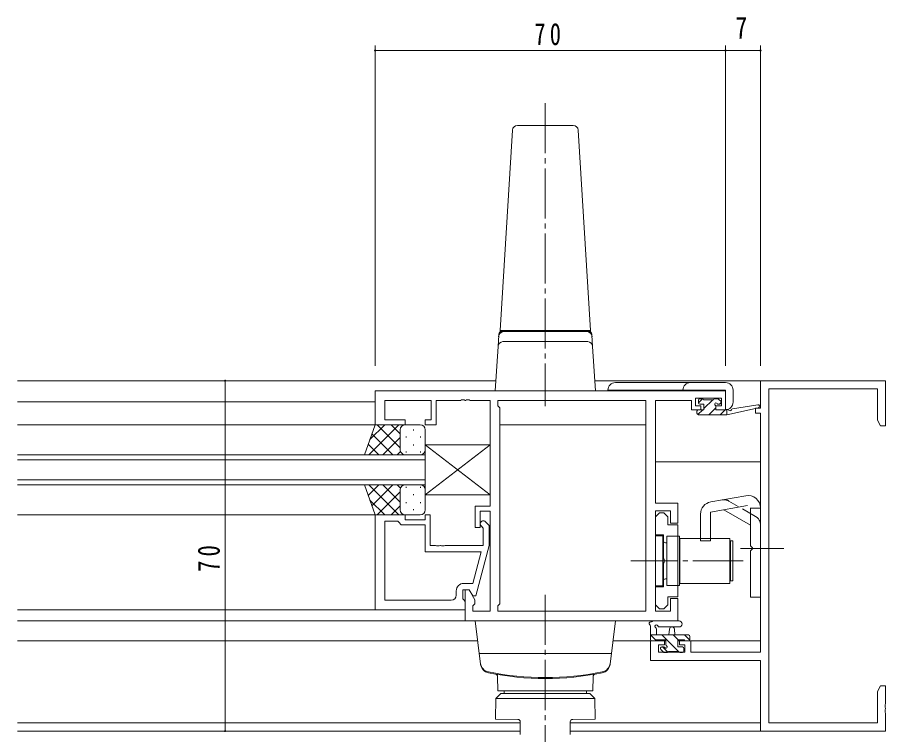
# Model space of a CAD drawing. Units: millimetres on the paper. Extents: x -397 to 397, y -282 to 282.
# Drawn here: x 72.6 to 246.1, y -170.4 to -27.1 of the extents above; entities that cross this region are included whole.
import ezdxf
from ezdxf.enums import TextEntityAlignment as Align

# ---------------------------------------------------------------- set-up
doc = ezdxf.new("R2010")
doc.units = ezdxf.units.MM
doc.linetypes.add('USER2', pattern=[13, 10, -1, 1, -1])
doc.linetypes.add('USER4', pattern=[4, 3, -1])
for name, color, linetype, lineweight in [('0-3_YKK_11', 7, 'Continuous', 18), ('0-4_YKK_12', 2, 'Continuous', 18), ('0-5_YKK_13', 4, 'Continuous', 18), ('0-6_YKK_D', 6, 'Continuous', 18)]:
    doc.layers.add(name, color=color, linetype=linetype, lineweight=lineweight)
doc.styles.add('ＭＳ ゴシック', font='')
doc.styles.get('ＭＳ ゴシック').set_extended_font_data('MS Gothic')

msp = doc.modelspace()

# ---------------------------------------------------------------- linework, layer by layer
at = {"layer": '0-3_YKK_11'}
for p, q in [((221.092, -99.688), (221.092, -105.188)), ((246.092, -99.688), (221.092, -99.688)), ((246.092, -108.688), (246.092, -99.688)), ((144.092, -101.688), (144.092, -108.488)), ((214.092, -101.688), (144.092, -101.688)), ((214.092, -105.488), (214.092, -101.688)), ((222.722, -101.318), (244.462, -101.318)), ((222.722, -168.058), (222.722, -101.318)), ((244.462, -101.318), (244.462, -107.596)), ((146.022, -107.488), (146.022, -103.618)), ((146.022, -103.618), (155.292, -103.618)), ((155.292, -103.618), (155.292, -107.488)), ((156.292, -108.488), (156.292, -103.618)), ((156.292, -103.618), (161.134, -103.618)), ((161.134, -103.618), (161.317, -103.498)), ((161.317, -103.498), (161.867, -103.498)), ((161.867, -103.498), (162.05, -103.618)), ((162.05, -103.618), (162.134, -103.618)), ((162.134, -103.618), (162.317, -103.498)), ((162.317, -103.498), (162.867, -103.498)), ((162.867, -103.498), (163.05, -103.618)), ((163.05, -103.618), (167.092, -103.618)), ((167.092, -103.618), (167.092, -124.788)), ((168.592, -103.618), (168.592, -104.688)), ((198.162, -103.618), (168.592, -103.618)), ((198.162, -145.758), (198.162, -103.618)), ((198.162, -145.758), (198.162, -103.618)), ((200.092, -103.618), (207.292, -103.618)), ((200.092, -124.188), (200.092, -103.618)), ((207.292, -103.618), (207.292, -104.418)), ((208.092, -103.188), (213.292, -103.188)), ((208.092, -104.688), (208.092, -103.188)), ((213.292, -103.188), (213.292, -104.688)), ((168.592, -104.688), (169.022, -105.118)), ((169.022, -105.118), (169.022, -144.258)), ((207.292, -104.418), (207.292, -105.488)), ((207.292, -105.488), (209.192, -105.488)), ((209.192, -104.688), (208.092, -104.688)), ((209.192, -105.488), (209.192, -104.688)), ((212.192, -104.688), (212.192, -105.488)), ((213.292, -104.688), (212.192, -104.688)), ((212.192, -105.488), (214.092, -105.488)), ((220.092, -105.188), (220.092, -106.188)), ((221.092, -105.188), (220.092, -105.188)), ((150.092, -107.488), (146.022, -107.488)), ((150.092, -108.488), (150.092, -107.488)), ((154.092, -107.488), (154.092, -108.488)), ((155.292, -107.488), (154.092, -107.488)), ((220.092, -106.188), (221.092, -106.188)), ((221.092, -106.188), (221.092, -153.958)), ((144.092, -108.488), (150.092, -108.488)), ((154.092, -108.488), (156.292, -108.488)), ((244.462, -107.596), (245.092, -108.688)), ((245.092, -108.688), (246.092, -108.688)), ((167.092, -124.788), (164.092, -124.788)), ((204.592, -124.188), (200.092, -124.188)), ((204.592, -128.188), (204.592, -124.188)), ((144.092, -145.488), (144.092, -126.488)), ((144.092, -126.488), (150.092, -126.488)), ((150.092, -126.488), (150.092, -127.488)), ((154.092, -126.488), (155.092, -126.488)), ((154.092, -127.488), (154.092, -126.488)), ((155.092, -126.488), (155.092, -132.588)), ((165.092, -128.988), (165.092, -125.788)), ((165.092, -125.788), (167.092, -125.788)), ((167.092, -125.788), (167.092, -145.758)), ((200.092, -125.688), (203.092, -125.688)), ((200.092, -145.758), (200.092, -125.688)), ((200.092, -126.887), (200.892, -126.087)), ((200.892, -126.087), (201.792, -126.087)), ((201.792, -126.087), (202.592, -126.887)), ((203.092, -125.688), (203.092, -128.188)), ((146.022, -127.788), (146.022, -143.558)), ((146.022, -127.788), (146.022, -143.558)), ((148.592, -127.788), (146.022, -127.788)), ((148.792, -127.988), (148.592, -127.788)), ((149.292, -128.488), (148.792, -127.988)), ((150.092, -127.488), (154.092, -127.488)), ((166.116, -127.863), (166.892, -128.639)), ((200.092, -130.487), (200.092, -126.887)), ((202.592, -126.887), (202.592, -128.512)), ((203.092, -128.188), (204.592, -128.188)), ((154.092, -128.488), (149.292, -128.488)), ((154.092, -133.888), (154.092, -128.488)), ((165.692, -129.136), (165.268, -128.712)), ((165.692, -132.588), (165.692, -129.136)), ((166.892, -128.639), (166.892, -132.584)), ((202.592, -128.512), (204.592, -128.512)), ((204.592, -128.512), (204.592, -142.862)), ((201.692, -130.487), (200.092, -130.487)), ((201.692, -135.229), (201.692, -130.487)), ((155.092, -132.588), (156.134, -132.588)), ((156.134, -132.588), (156.317, -132.708)), ((156.317, -132.708), (156.867, -132.708)), ((156.867, -132.708), (157.05, -132.588)), ((157.05, -132.588), (157.134, -132.588)), ((157.134, -132.588), (157.317, -132.708)), ((157.317, -132.708), (157.867, -132.708)), ((157.867, -132.708), (158.05, -132.588)), ((158.05, -132.588), (165.692, -132.588)), ((166.892, -132.584), (164.185, -142.688)), ((165.3, -133.888), (154.092, -133.888)), ((163.612, -140.188), (165.3, -133.888)), ((201.812, -135.412), (201.692, -135.229)), ((201.692, -136.145), (201.812, -135.962)), ((201.692, -140.887), (201.692, -136.145)), ((201.812, -135.962), (201.812, -135.412)), ((161.792, -140.188), (163.612, -140.188)), ((160.292, -142.558), (160.292, -141.688)), ((161.592, -141.488), (161.592, -143.288)), ((162.892, -141.488), (161.592, -141.488)), ((162.092, -141.488), (162.092, -147.688)), ((162.892, -141.488), (162.092, -141.488)), ((163.585, -142.688), (162.892, -141.488)), ((164.022, -143.445), (162.892, -141.488)), ((200.092, -144.487), (200.092, -140.887)), ((200.092, -140.887), (201.692, -140.887)), ((146.022, -143.558), (159.292, -143.558)), ((161.592, -143.288), (161.792, -143.488)), ((161.792, -143.488), (162.092, -143.788)), ((162.092, -143.788), (162.092, -145.488)), ((164.185, -142.688), (163.585, -142.688)), ((164.022, -144.258), (164.022, -143.445)), ((202.592, -142.862), (202.592, -144.487)), ((204.592, -142.862), (202.592, -142.862)), ((203.092, -143.188), (203.092, -145.758)), ((204.592, -143.188), (203.092, -143.188)), ((204.592, -147.688), (204.592, -143.188)), ((162.092, -145.488), (144.092, -145.488)), ((163.592, -144.688), (164.022, -144.258)), ((163.592, -145.758), (163.592, -144.688)), ((169.022, -144.258), (168.592, -144.688)), ((168.592, -144.688), (168.592, -145.758)), ((200.892, -145.287), (200.092, -144.487)), ((201.792, -145.287), (200.892, -145.287)), ((202.592, -144.487), (201.792, -145.287)), ((167.092, -145.758), (163.592, -145.758)), ((168.592, -145.758), (198.162, -145.758)), ((203.092, -145.758), (200.092, -145.758)), ((162.092, -147.688), (204.592, -147.688)), ((201.892, -151.688), (199.092, -151.688)), ((199.092, -151.688), (199.092, -155.588)), ((200.722, -153.958), (200.722, -152.488)), ((200.722, -152.488), (201.892, -152.488)), ((201.892, -152.488), (201.892, -151.688)), ((207.192, -151.688), (204.892, -151.688)), ((204.892, -151.688), (204.892, -152.488)), ((204.892, -152.488), (205.992, -152.488)), ((205.992, -152.488), (205.992, -153.958)), ((207.192, -153.958), (207.192, -151.688)), ((205.992, -153.958), (200.722, -153.958)), ((221.092, -153.958), (207.192, -153.958)), ((199.092, -155.588), (221.092, -155.588)), ((221.092, -155.588), (221.092, -169.688)), ((245.092, -160.688), (244.462, -161.779)), ((246.092, -160.688), (245.092, -160.688)), ((246.092, -164.229), (246.092, -160.688)), ((244.462, -161.779), (244.462, -168.058)), ((245.972, -164.413), (246.092, -164.229)), ((245.972, -164.963), (245.972, -164.413)), ((246.092, -165.146), (245.972, -164.963)), ((245.972, -165.413), (246.092, -165.229)), ((245.972, -165.963), (245.972, -165.413)), ((246.092, -166.146), (245.972, -165.963)), ((246.092, -165.229), (246.092, -165.146)), ((246.092, -169.688), (246.092, -166.146)), ((244.462, -168.058), (222.722, -168.058)), ((221.092, -169.688), (246.092, -169.688))]:
    msp.add_line(p, q, dxfattribs=at)
msp.add_lwpolyline([(164.092, -124.788), (164.092, -128.988), (165.092, -128.988)], dxfattribs=at)
for centre, radius, start, end in [((165.692, -128.288), 0.6, 44.99999, 225.00001), ((161.792, -141.688), 1.5, 90.00001, 179.99999), ((159.292, -142.558), 1, 270.00001, 359.99999)]:
    msp.add_arc(centre, radius, start, end, dxfattribs=at)
at = {"layer": '0-4_YKK_12'}
for p, q in [((72.592, -99.688), (168.214, -99.688)), ((187.969, -99.688), (221.392, -99.688)), ((72.592, -103.888), (144.092, -103.888)), ((198.162, -103.888), (198.162, -145.458)), ((72.592, -108.488), (144.472, -108.488)), ((169.022, -108.488), (198.162, -108.488)), ((154.093, -114.488), (72.592, -114.488)), ((154.093, -120.488), (154.093, -114.488)), ((72.592, -115.488), (154.093, -115.488)), ((200.092, -115.888), (221.092, -115.888)), ((154.093, -119.488), (72.592, -119.488)), ((72.592, -120.488), (154.093, -120.488)), ((72.592, -126.488), (144.092, -126.488)), ((72.592, -145.488), (162.092, -145.488)), ((72.592, -147.688), (162.392, -147.688)), ((72.592, -151.688), (164.581, -151.688)), ((191.599, -151.688), (202.192, -151.688)), ((204.592, -151.688), (221.092, -151.688)), ((220.592, -155.588), (220.592, -155.588)), ((72.592, -168.058), (173.074, -168.058)), ((183.074, -168.058), (221.092, -168.058)), ((72.592, -169.688), (173.074, -169.688)), ((183.074, -169.688), (221.392, -169.688))]:
    msp.add_line(p, q, dxfattribs=at)
at = {"layer": '0-5_YKK_13', "linetype": 'USER2'}
for p, q in [((178.092, -44.26), (178.092, -104.793)), ((217.092, -133.188), (225.722, -133.188)), ((217.592, -135.687), (195.162, -135.687)), ((178.09, -142.488), (178.09, -178.418))]:
    msp.add_line(p, q, dxfattribs=at)
at = {"layer": '0-5_YKK_13'}
for p, q in [((169.092, -89.688), (171.535, -49.627)), ((172.533, -48.688), (183.651, -48.688)), ((184.649, -49.627), (187.092, -89.688)), ((169.092, -89.888), (169.092, -89.688)), ((169.754, -89.888), (169.092, -89.888)), ((169.812, -89.888), (169.754, -89.888)), ((178.092, -89.888), (169.812, -89.888)), ((186.372, -89.888), (178.092, -89.888)), ((186.429, -89.888), (186.372, -89.888)), ((187.092, -89.888), (186.429, -89.888)), ((187.092, -89.688), (187.092, -89.888)), ((168.634, -92.827), (168.772, -90.561)), ((168.756, -90.827), (168.749, -90.949)), ((186.552, -91.888), (169.632, -91.888)), ((187.55, -92.827), (187.411, -90.561)), ((187.435, -90.949), (187.428, -90.827)), ((168.634, -92.827), (168.092, -101.688)), ((188.092, -101.688), (187.55, -92.827)), ((192.094, -100.068), (214.094, -100.068)), ((169.09, -101.688), (168.092, -101.688)), ((187.094, -101.688), (169.09, -101.688)), ((188.092, -101.688), (187.094, -101.688)), ((214.094, -101.568), (190.594, -101.568)), ((214.094, -105.468), (214.094, -101.568)), ((215.594, -101.568), (215.594, -103.968)), ((209.503, -103.288), (208.694, -104.097)), ((208.694, -104.088), (208.694, -103.588)), ((208.994, -103.288), (209.494, -103.288)), ((209.694, -103.488), (211.694, -103.488)), ((211.548, -103.488), (209.794, -105.242)), ((211.894, -103.288), (212.494, -103.288)), ((212.706, -103.375), (213.206, -103.875)), ((213.281, -104), (212.893, -104.388)), ((208.394, -106.188), (208.394, -105.788)), ((209.548, -105.488), (208.574, -106.462)), ((208.694, -105.488), (209.794, -105.488)), ((209.794, -104.388), (208.994, -104.388)), ((209.794, -105.488), (209.794, -104.388)), ((212.194, -105.087), (210.793, -106.488)), ((212.194, -104.849), (212.194, -105.488)), ((212.194, -105.488), (214.392, -105.488)), ((212.994, -104.388), (212.655, -104.388)), ((214.039, -105.488), (213.039, -106.488)), ((214.392, -106.488), (220.658, -105.08)), ((214.392, -105.488), (214.479, -105.473)), ((214.392, -106.488), (214.392, -105.488)), ((215.505, -105.307), (220.544, -104.491)), ((208.694, -106.488), (214.392, -106.488)), ((141.949, -114.488), (144.092, -108.488)), ((148.824, -108.488), (142.824, -114.488)), ((145.995, -108.488), (143.034, -111.449)), ((144.092, -108.488), (150.092, -108.488)), ((149.092, -113.109), (144.472, -108.488)), ((149.092, -110.28), (147.3, -108.488)), ((153.092, -108.488), (150.092, -108.488)), ((147.643, -114.488), (143.447, -110.292)), ((149.092, -109.488), (149.092, -113.088)), ((149.092, -109.888), (149.092, -113.488)), ((150.313, -110.823), (150.313, -111.023)), ((151.728, -109.408), (151.728, -109.608)), ((153.143, -110.823), (153.143, -111.023)), ((154.092, -113.488), (154.092, -109.488)), ((144.815, -114.488), (142.703, -112.377)), ((149.092, -111.048), (145.652, -114.488)), ((151.728, -112.438), (151.728, -112.638)), ((154.092, -112.488), (154.092, -122.488)), ((154.092, -112.488), (167.092, -112.488)), ((154.092, -112.488), (167.092, -122.488)), ((154.092, -122.488), (167.092, -112.488)), ((167.092, -112.488), (167.092, -122.488)), ((150.092, -114.488), (141.949, -114.488)), ((149.148, -113.82), (148.48, -114.488)), ((150.092, -114.488), (153.092, -114.488)), ((150.313, -113.853), (150.313, -114.053)), ((153.143, -113.853), (153.143, -114.053)), ((141.949, -120.488), (144.092, -126.488)), ((141.949, -120.488), (150.092, -120.488)), ((144.815, -120.488), (142.703, -122.6)), ((148.824, -126.488), (142.824, -120.488)), ((147.643, -120.488), (143.447, -124.684)), ((149.092, -123.928), (145.652, -120.488)), ((149.149, -121.156), (148.48, -120.488)), ((150.092, -120.488), (153.092, -120.488)), ((150.313, -121.123), (150.313, -120.923)), ((153.143, -121.123), (153.143, -120.923)), ((149.092, -121.868), (144.472, -126.488)), ((149.092, -125.088), (149.092, -121.488)), ((149.092, -125.488), (149.092, -121.888)), ((151.728, -122.538), (151.728, -122.338)), ((154.092, -121.488), (154.092, -125.488)), ((167.092, -122.488), (154.092, -122.488)), ((211.158, -123.895), (218.158, -122.661)), ((145.995, -126.488), (143.034, -123.527)), ((149.092, -124.696), (147.3, -126.488)), ((150.313, -124.153), (150.313, -123.953)), ((153.143, -124.153), (153.143, -123.953)), ((211.092, -125.938), (218.505, -124.631)), ((144.092, -126.488), (150.092, -126.488)), ((153.092, -126.488), (150.092, -126.488)), ((151.728, -125.568), (151.728, -125.368)), ((209.092, -126.357), (209.092, -131.688)), ((211.092, -125.938), (211.092, -131.688)), ((219.092, -128.527), (213.784, -125.463)), ((219.092, -125.123), (219.092, -132.688)), ((219.092, -125.188), (221.092, -125.188)), ((221.092, -142.938), (221.092, -125.123)), ((201.592, -130.688), (200.092, -130.688)), ((200.092, -130.688), (200.092, -140.688)), ((201.592, -130.688), (201.592, -140.688)), ((204.892, -130.738), (202.392, -130.738)), ((202.392, -130.738), (202.392, -140.638)), ((204.892, -140.638), (204.892, -130.738)), ((214.992, -131.188), (204.992, -131.188)), ((204.992, -131.188), (204.992, -140.188)), ((209.092, -131.688), (211.092, -131.688)), ((214.992, -131.188), (214.992, -140.188)), ((215.092, -131.688), (215.592, -131.688)), ((215.092, -139.688), (215.092, -131.688)), ((215.592, -139.688), (215.592, -131.688)), ((202.392, -132.088), (202.092, -132.088)), ((202.392, -139.288), (202.392, -132.088)), ((204.992, -132.688), (204.892, -132.688)), ((204.892, -138.688), (204.892, -132.688)), ((219.492, -133.088), (219.092, -132.688)), ((219.492, -133.288), (219.092, -133.688)), ((219.492, -133.088), (219.492, -133.288)), ((219.092, -133.688), (219.092, -142.938)), ((204.992, -138.688), (204.892, -138.688)), ((202.392, -139.288), (202.092, -139.288)), ((204.992, -140.188), (214.992, -140.188)), ((215.592, -139.688), (215.092, -139.688)), ((200.092, -140.688), (201.592, -140.688)), ((202.392, -140.638), (204.892, -140.638)), ((219.092, -142.938), (221.092, -142.938)), ((191.027, -156.346), (192.09, -147.688)), ((199.092, -151.388), (199.092, -148.707)), ((204.82, -147.688), (199.657, -147.688)), ((204.82, -148.888), (200.859, -148.89)), ((199.092, -150.488), (206.692, -150.488)), ((200.185, -151.538), (199.135, -150.488)), ((200.292, -149.307), (200.292, -150.488)), ((204.68, -153.788), (201.38, -150.488)), ((202.792, -150.488), (202.894, -149.343)), ((204.625, -151.488), (203.625, -150.488)), ((203.992, -150.488), (203.89, -149.343)), ((206.94, -151.557), (205.87, -150.488)), ((206.992, -150.788), (206.992, -151.388)), ((199.992, -151.688), (199.392, -151.688)), ((202.192, -151.488), (200.192, -151.488)), ((202.192, -152.427), (202.192, -151.488)), ((205.892, -151.488), (204.592, -151.488)), ((204.592, -151.488), (204.592, -152.888)), ((206.692, -151.688), (206.092, -151.688)), ((164.888, -154.188), (191.292, -154.188)), ((201.68, -153.9), (201.18, -153.4)), ((201.392, -152.888), (201.731, -152.888)), ((202.602, -153.955), (201.535, -152.888)), ((202.492, -153.988), (201.892, -153.988)), ((204.792, -153.788), (202.692, -153.788)), ((204.592, -152.888), (205.492, -152.888)), ((205.492, -153.988), (204.992, -153.988)), ((205.792, -153.188), (205.792, -153.688)), ((168.59, -161.688), (168.539, -158.806)), ((187.59, -161.688), (187.64, -158.806)), ((168.177, -163.188), (169.195, -162.188)), ((168.59, -161.688), (187.59, -161.688)), ((186.952, -162.188), (169.195, -162.188)), ((169.84, -161.688), (169.84, -162.188)), ((169.84, -161.688), (186.34, -161.688)), ((186.34, -161.688), (186.34, -162.188)), ((187.97, -163.188), (186.952, -162.188)), ((168.106, -167.288), (168.177, -163.188)), ((168.177, -163.188), (187.97, -163.188)), ((188.041, -167.288), (187.97, -163.188)), ((172.582, -167.366), (168.106, -167.288)), ((173.074, -167.865), (173.074, -170.406)), ((183.074, -167.865), (183.074, -170.406)), ((183.565, -167.366), (188.041, -167.288))]:
    msp.add_line(p, q, dxfattribs=at)
at = {"layer": '0-5_YKK_13', "linetype": 'USER4'}
for p, q in [((220.092, -126.795), (214.784, -123.731)), ((215.092, -132.688), (214.992, -132.688)), ((215.092, -138.688), (214.992, -138.688))]:
    msp.add_line(p, q, dxfattribs=at)
at = {"layer": '0-5_YKK_13'}
for points in [[(169.092, -89.688), (187.092, -89.688), (169.092, -89.688)], [(165.153, -156.346), (164.09, -147.688), (192.09, -147.688)]]:
    msp.add_lwpolyline(points, dxfattribs=at)
for centre, radius, start, end in [((172.533, -49.688), 1, 90, 176.51068), ((183.651, -49.688), 1, 3.48932, 90), ((169.754, -90.888), 1, 90, 176.5), ((169.77, -90.622), 1, 131.72569, 176.50005), ((186.429, -90.888), 1, 3.5, 90), ((186.413, -90.622), 1, 3.49987, 48.03443), ((169.632, -92.888), 1, 90, 176.5), ((186.552, -92.888), 1, 3.5, 90), ((192.094, -101.568), 1.5, 90, 180), ((207.094, -101.568), 1.5, 90, 180), ((214.094, -101.568), 1.5, 0, 90), ((208.994, -103.588), 0.3, 90, 180), ((208.994, -104.088), 0.3, 180, 270), ((209.494, -103.488), 0.2, 0, 90), ((211.894, -103.488), 0.2, 90, 180), ((212.494, -103.588), 0.3, 45, 90), ((212.994, -104.088), 0.3, 270, 45), ((214.094, -103.968), 1.5, 270, 0), ((208.694, -105.788), 0.3, 90, 180), ((212.194, -104.388), 0.25, 33.05573, 236.94427), ((211.894, -104.849), 0.3, 0, 56.94427), ((212.655, -104.088), 0.3, 213.05573, 270), ((214.527, -105.77), 0.3, 39.19754, 99.19754), ((214.992, -105.39), 0.3, 219.19754, 339.19754), ((215.553, -105.603), 0.3, 99.19754, 159.19754), ((220.592, -104.788), 0.3, 282.65862, 99.19754), ((208.694, -106.188), 0.3, 180, 270), ((150.092, -109.488), 1, 90, 180), ((150.092, -109.488), 1, 90, 180), ((153.092, -109.488), 1, 360, 90), ((150.092, -113.488), 1, 180, 270), ((150.092, -113.488), 1, 180, 270), ((153.092, -113.488), 1, 270, 360), ((150.092, -121.488), 1, 90, 180), ((150.092, -121.488), 1, 90, 180), ((153.092, -121.488), 1, 360, 90), ((218.592, -125.123), 2.5, 0, 100), ((211.592, -126.357), 2.5, 100, 180), ((150.092, -125.488), 1, 180, 270), ((150.092, -125.488), 1, 180, 270), ((153.092, -125.488), 1, 270, 360), ((202.092, -131.588), 0.5, 180, 270), ((202.092, -139.788), 0.5, 90, 180), ((199.092, -148.188), 0.3, 79.47122, 240), ((198.792, -148.707), 0.3, 0, 60), ((199.201, -147.598), 0.3, 259.47122, 319.47122), ((199.657, -147.988), 0.3, 90, 139.47122), ((200.292, -148.788), 0.3, 19.18976, 240), ((199.992, -149.307), 0.3, 0, 60), ((200.858, -148.59), 0.3, 199.18976, 270.04023), ((203.392, -149.388), 0.5, 5.09207, 174.90793), ((204.819, -148.288), 0.6, 270.04023, 90.04023), ((206.692, -150.788), 0.3, 0, 90), ((199.392, -151.388), 0.3, 180, 270), ((199.992, -151.488), 0.2, 270, 0), ((202.192, -152.888), 0.25, 213.05573, 56.94427), ((202.492, -152.427), 0.3, 180, 236.94427), ((206.092, -151.488), 0.2, 180, 270), ((206.692, -151.388), 0.3, 270, 0), ((201.392, -153.188), 0.3, 90, 225), ((201.892, -153.688), 0.3, 225, 270), ((201.731, -153.188), 0.3, 33.05573, 90), ((202.492, -153.788), 0.2, 270, 0), ((204.992, -153.788), 0.2, 180, 270), ((205.492, -153.188), 0.3, 0, 90), ((205.492, -153.688), 0.3, 270, 0), ((167.116, -155.924), 2, 187, 258.65826), ((167.138, -156.102), 2, 187, 258.68116), ((189.042, -156.102), 2, 281.31884, 353), ((189.063, -155.924), 2, 281.34174, 353), ((178.09, -101.214), 57.8, 258.65826, 281.34116), ((178.09, -101.388), 57.8, 258.68116, 281.31884), ((168.04, -158.815), 0.5, 1, 80.07331), ((188.14, -158.815), 0.5, 99.92669, 179), ((172.574, -167.866), 0.5, 0, 89), ((183.574, -167.866), 0.5, 91, 180)]:
    msp.add_arc(centre, radius, start, end, dxfattribs=at)
at = {"layer": '0-5_YKK_13', "linetype": 'USER4'}
for centre, start, end in [((213.784, -125.463), 60, 100), ((219.092, -128.527), 0, 60)]:
    msp.add_arc(centre, 2, start, end, dxfattribs=at)
at = {"layer": '0-6_YKK_D'}
for p, q in [((144.092, -96.688), (144.092, -32.688)), ((214.092, -96.688), (214.092, -32.688)), ((214.092, -96.688), (214.092, -32.688)), ((221.092, -96.688), (221.092, -32.688)), ((144.092, -33.688), (214.092, -33.688)), ((214.092, -33.688), (221.092, -33.688)), ((127.131, -99.688), (113.092, -99.688)), ((114.092, -99.688), (114.092, -169.688)), ((127.131, -169.688), (113.092, -169.688))]:
    msp.add_line(p, q, dxfattribs=at)
for centre, start, end in [((144.092, -33.688), 0, 180), ((144.092, -33.688), 180, 0), ((214.092, -33.688), 0, 180), ((214.092, -33.688), 0, 180), ((214.092, -33.688), 180, 0), ((214.092, -33.688), 180, 0), ((221.092, -33.688), 0, 180), ((221.092, -33.688), 180, 0), ((114.092, -99.688), 90, 270), ((114.092, -99.688), 270, 90), ((114.092, -169.688), 90, 270), ((114.092, -169.688), 270, 90)]:
    msp.add_arc(centre, 0.106, start, end, dxfattribs=at)

# ---------------------------------------------------------------- texts
at = {"layer": '0-6_YKK_D', "color": 7, "style": 'ＭＳ ゴシック', "width": 0.8}
msp.add_text('7', height=4.399, dxfattribs=at).set_placement((216.045, -32.688), align=Align.BOTTOM_LEFT)
at = {"layer": '0-6_YKK_D', "color": 7, "insert": (175.9, -32.688), "char_height": 4.399, "attachment_point": 7, "style": 'ＭＳ ゴシック'}
msp.add_mtext('\\T1.37;\\W0.75;70', dxfattribs=at)
at = {"layer": '0-6_YKK_D', "color": 7, "insert": (113.092, -137.88), "char_height": 4.399, "attachment_point": 7, "rotation": 90, "style": 'ＭＳ ゴシック'}
msp.add_mtext('\\T1.37;\\W0.75;70', dxfattribs=at)

doc.saveas('drawing.dxf')
